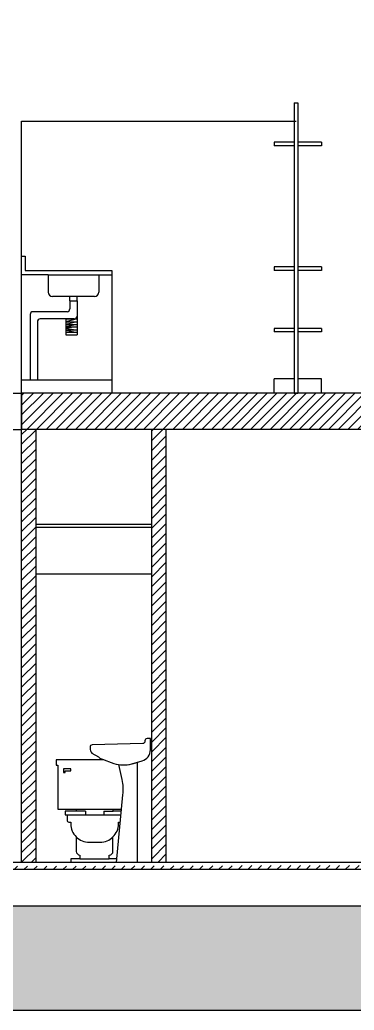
# Model space of a CAD drawing. Extents: x 106.2 to 128.7, y 217.9 to 251.9.
# Drawn here: x 117.67 to 119.98, y 239.14 to 246 of the extents above; entities that cross this region are included whole.
import ezdxf

# ---------------------------------------------------------------- set-up
doc = ezdxf.new("R2010")
doc.units = 0
doc.header["$LTSCALE"] = 0.01
doc.layers.get('0').update_dxf_attribs({"linetype": 'CONTINUOUS'})
doc.layers.add('01', color=8, linetype='CONTINUOUS')
doc.layers.add('02', color=1, linetype='CONTINUOUS')
pattern_1 = [(45, (142.476395, 232.97144), (-0.03367596, 0.03367596), [])]

# ---------------------------------------------------------------- blocks, each defined once
blk = doc.blocks.new('SAVLS524')
for p, q in [((-0.175, 0.82), (-0.175, 0.7)), ((0.175, 0.82), (0.175, 0.7)), ((0.145, 0.67), (-0.145, 0.67)), ((-0.025, 0.64), (-0.025, 0.67)), ((-0.025, 0.64), (0.025, 0.64)), ((0.025, 0.64), (0.025, 0.67))]:
    blk.add_line(p, q)
for centre, start, end in [((-0.145, 0.7), 180, 270), ((0.145, 0.7), 270, 0)]:
    blk.add_arc(centre, 0.03, start, end)
blk = doc.blocks.new('LVCHL-BA')
blk.add_lwpolyline([(0.0577, 0.7037, -0.333627), (0, 0.7805), (0, 0.858), (0.0232, 0.858, -0.414214), (0.0382, 0.843), (0.0382, 0.8383, 0.414214), (0.0532, 0.8233), (0.4032, 0.8141, -0.414214), (0.4182, 0.7991), (0.4182, 0.791, -0.187316), (0.4051, 0.7573), (0.3597, 0.7306, -0.122922), (0.3395, 0.7172), (0.2525, 0.6863, -0.15718), (0.1299, 0.6827)], format="xyb", close=True)
blk = doc.blocks.new('LVL-PIE')
blk.add_lwpolyline([(0.2176, 0.6779, -0.114992), (0.1269, 0.6827), (0.0915, 0.693), (0.0915, 0), (0.2355, 0), (0.1907, 0.4678, -0.088806), (0.1953, 0.5735)], format="xyb", close=True)
blk = doc.blocks.new('SAVLS508')
for name in ['LVCHL-BA', 'LVL-PIE']:
    blk.add_blockref(name, (0, 0))

msp = doc.modelspace()

# ---------------------------------------------------------------- hatches: boundary and pattern name
at = {"layer": '01', "ltscale": 0.3}
h = msp.add_hatch(dxfattribs=at)
h.set_pattern_fill('ANSI31', color=256, scale=0.015, style=0)
h.set_pattern_definition(pattern_1)
h.paths.add_polyline_path([(123.7029, 243.4136), (117.6779, 243.4136), (117.6779, 243.1636), (123.7029, 243.1636)])
h.paths.add_polyline_path([(123.2029, 246.6636), (117.6779, 246.6636), (117.6779, 246.4136), (123.2029, 246.4136)])
h = msp.add_hatch(dxfattribs=at)
h.set_pattern_fill('ANSI31', color=256, scale=0.015, style=0)
h.set_pattern_definition(pattern_1)
edge = h.paths.add_edge_path()
edge.add_line((123.5777, 240.1136), (114.1529, 240.1136))
edge.add_line((114.1529, 240.1136), (108.3029, 240.1136))
edge.add_line((108.3029, 239.8636), (128.4529, 239.8636))
edge.add_line((108.3029, 239.8636), (108.3029, 240.1136))
edge.add_line((128.1529, 240.1636), (123.5777, 240.1636))
edge.add_line((128.1529, 244.8636), (128.1529, 240.1636))
edge.add_line((128.4529, 239.8636), (128.4529, 244.8636))
edge.add_line((128.4529, 244.8636), (128.1529, 244.8636))
h = msp.add_hatch(dxfattribs=at)
h.set_pattern_fill('ANSI31', color=256, scale=0.015, style=0)
h.set_pattern_definition(pattern_1)
h.paths.add_polyline_path([(117.7779, 243.1636), (117.6779, 243.1636), (117.6779, 240.1636), (117.7779, 240.1636)])
h.paths.add_polyline_path([(118.6777, 243.1636), (118.5777, 243.1636), (118.5777, 240.1636), (118.6777, 240.1636)])
h = msp.add_hatch(dxfattribs=at)
h.set_pattern_fill('EARTH', color=256, scale=0.04, angle=45, style=0)
h.set_pattern_definition([(45, (142.4764, 232.97144), (3e-17, 0.3592102), [0.254, -0.254]), (45, (142.40904, 233.0388), (3e-17, 0.3592102), [0.254, -0.254]), (45, (142.3417, 233.10614), (3e-17, 0.3592102), [0.254, -0.254]), (135, (142.3417, 233.15104), (-0.3592102, 3e-17), [0.254, -0.254]), (135, (142.40904, 233.2184), (-0.3592102, 3e-17), [0.254, -0.254]), (135, (142.4764, 233.28575), (-0.3592102, 3e-17), [0.254, -0.254])])
h.paths.add_polyline_path([(128.7054, 239.8636), (128.4529, 239.8636), (108.3029, 239.8636), (106.7029, 239.8636), (106.7029, 239.7136), (106.2029, 239.7136), (106.2029, 239.1397), (128.6854, 239.1397, 0.414214), (128.7054, 239.1597)])

# ---------------------------------------------------------------- linework, layer by layer
at = {"ltscale": 0.3}
for p, q in [((123.7029, 243.4136), (117.6779, 243.4136)), ((117.6779, 243.1636), (117.6779, 243.4136)), ((123.7029, 243.1636), (117.6779, 243.1636)), ((117.6779, 240.1636), (117.6779, 243.1636)), ((117.7779, 240.1636), (117.7779, 243.1636)), ((118.5777, 240.1636), (118.5777, 243.1636)), ((118.6777, 240.1636), (118.6777, 243.1636)), ((117.7779, 242.5065), (118.5777, 242.5065)), ((117.7779, 242.4865), (118.5777, 242.4865)), ((117.7779, 242.1636), (118.5777, 242.1636)), ((123.4777, 240.1636), (114.1529, 240.1636)), ((123.5777, 240.1136), (114.1529, 240.1136)), ((108.3029, 239.8636), (128.4529, 239.8636)), ((106.2029, 239.1397), (128.6854, 239.1397))]:
    msp.add_line(p, q, dxfattribs=at)
at = {"layer": '01', "ltscale": 0.3}
for p, q in [((117.6779, 244.3636), (117.6779, 245.2995)), ((117.6779, 245.2995), (119.5772, 245.2995))]:
    msp.add_line(p, q, dxfattribs=at)
at = {"layer": '02', "ltscale": 0.3}
for p, q in [((119.5647, 245.4254), (119.5897, 245.4254)), ((119.5647, 245.4254), (119.5647, 243.4136)), ((119.5897, 245.4254), (119.5897, 243.4136)), ((119.4255, 245.1524), (119.4255, 245.1274)), ((119.5647, 245.1524), (119.4255, 245.1524)), ((119.5647, 245.1274), (119.4255, 245.1274)), ((119.7539, 245.1524), (119.5897, 245.1524)), ((119.7539, 245.1274), (119.5897, 245.1274)), ((119.7539, 245.1524), (119.7539, 245.1274)), ((117.6779, 243.4136), (117.6779, 244.3636)), ((117.6779, 244.3636), (117.7029, 244.3636)), ((117.7029, 244.3636), (117.7029, 244.2636)), ((119.5636, 244.2886), (119.4244, 244.2886)), ((119.4244, 244.2886), (119.4244, 244.2636)), ((119.7528, 244.2886), (119.5886, 244.2886)), ((119.7528, 244.2886), (119.7528, 244.2636)), ((117.8618, 244.2336), (117.6779, 244.2336)), ((117.7029, 244.2636), (118.3029, 244.2636)), ((117.8618, 244.2336), (118.2118, 244.2336)), ((118.2118, 244.2336), (118.3029, 244.2336)), ((118.3029, 244.2636), (118.3029, 243.4136)), ((119.5636, 244.2636), (119.4244, 244.2636)), ((119.7528, 244.2636), (119.5886, 244.2636)), ((118.0118, 244.0536), (118.0118, 244.0536)), ((118.0118, 244.0536), (118.0118, 243.9986)), ((118.0618, 244.0536), (118.0618, 243.9486)), ((117.7366, 243.9586), (117.7366, 243.5035)), ((117.9918, 243.9786), (117.7566, 243.9786)), ((118.0418, 243.9286), (117.8066, 243.9286)), ((117.9837, 243.9286), (117.9837, 243.8181)), ((118.0618, 243.9486), (118.0618, 243.8181)), ((117.7866, 243.9086), (117.7866, 243.5035)), ((119.5647, 243.8636), (119.4255, 243.8636)), ((119.4255, 243.8636), (119.4255, 243.8386)), ((119.7539, 243.8636), (119.5897, 243.8636)), ((119.7539, 243.8636), (119.7539, 243.8386)), ((117.9837, 243.8181), (118.0618, 243.8181)), ((119.5647, 243.8386), (119.4255, 243.8386)), ((119.7539, 243.8386), (119.5897, 243.8386)), ((118.3029, 243.5035), (117.6779, 243.5035)), ((119.4255, 243.4136), (119.4255, 243.5136)), ((119.5647, 243.5136), (119.4255, 243.5136)), ((119.7539, 243.5136), (119.5897, 243.5136)), ((119.7539, 243.4136), (119.7539, 243.5136)), ((114.1529, 243.4136), (117.6779, 243.4136)), ((117.6779, 243.4136), (117.6779, 243.1636)), ((119.5647, 243.4136), (119.4255, 243.4136)), ((119.5647, 243.4136), (119.5897, 243.4136)), ((119.7539, 243.4136), (119.5897, 243.4136)), ((114.1529, 243.1636), (117.6779, 243.1636))]:
    msp.add_line(p, q, dxfattribs=at)
at = {"layer": '02'}
for p, q in [((118.0179, 240.8113), (117.9671, 240.8113)), ((117.9671, 240.8113), (117.9671, 240.7859)), ((117.9671, 240.7859), (117.9798, 240.7859)), ((117.9798, 240.7986), (118.0179, 240.7986)), ((117.9798, 240.7859), (117.9798, 240.7986)), ((118.0179, 240.7986), (118.0179, 240.8113)), ((118.0558, 240.5319), (118.3102, 240.5319)), ((118.1195, 240.5192), (118.0558, 240.5192)), ((118.1195, 240.5192), (118.1195, 240.4938)), ((118.2465, 240.5192), (118.2465, 240.4938)), ((118.2465, 240.5192), (118.3102, 240.5192)), ((117.9924, 240.4938), (118.3653, 240.4938)), ((118.1449, 240.3033), (118.2211, 240.3033)), ((118.0814, 240.189), (118.2846, 240.189))]:
    msp.add_line(p, q, dxfattribs=at)
at = {"layer": '02', "ltscale": 0.3}
msp.add_lwpolyline([(117.9837, 243.9286), (118.0618, 243.9286), (117.9837, 243.909), (118.0618, 243.909), (117.9837, 243.8905), (118.0618, 243.8905), (117.9837, 243.8734), (118.0618, 243.8734), (117.9837, 243.8651), (118.0618, 243.8518), (117.9837, 243.8518), (118.0618, 243.8349), (117.9837, 243.8349)], dxfattribs=at)
at = {"layer": '02'}
for points in [[(118.2465, 240.8748), (118.183, 240.8748), (117.9163, 240.8748), (117.9163, 240.8367), (117.929, 240.8367), (117.929, 240.5319), (118.0558, 240.5319), (118.0558, 240.5192), (117.9798, 240.5192), (117.9798, 240.4938), (117.9925, 240.4938), (117.9925, 240.4557, 0.414214), (118.0052, 240.443), (118.0179, 240.443), (118.0179, 240.4303, 0.201513), (118.056, 240.3396), (118.056, 240.2398, 0.414214), (118.0814, 240.2144), (118.0814, 240.189), (118.0179, 240.189), (118.0179, 240.1636)], [(118.3338, 240.165), (118.3361, 240.189), (118.2846, 240.189), (118.2846, 240.2144, 0.414214), (118.31, 240.2398), (118.31, 240.3396, 0.201513), (118.3481, 240.4303), (118.3481, 240.443), (118.3604, 240.443)]]:
    msp.add_lwpolyline(points, format="xyb", dxfattribs=at)
msp.add_lwpolyline([(118.3677, 240.5192), (118.3102, 240.5192), (118.3102, 240.5319), (118.3689, 240.5319)], dxfattribs=at)
at = {"layer": '02', "ltscale": 0.3}
for centre, start, end in [((117.9918, 243.9986), 270, 0), ((117.7566, 243.9586), 90, 180), ((117.8066, 243.9086), 90, 180), ((118.0418, 243.9486), 270, 0)]:
    msp.add_arc(centre, 0.02, start, end, dxfattribs=at)
at = {"layer": '02'}
for centre, start, end in [((118.1449, 240.4303), 225.573, 270), ((118.2211, 240.4303), 270, 314.427)]:
    msp.add_arc(centre, 0.127, start, end, dxfattribs=at)

# ---------------------------------------------------------------- block references
at = {"layer": '02', "ltscale": 0.3}
msp.add_blockref('SAVLS524', (118.0368, 243.4136), dxfattribs=at)
at = {"layer": '02', "ltscale": 0.3, "xscale": -1}
msp.add_blockref('SAVLS508', (118.5692, 240.1636), dxfattribs=at)

doc.saveas('drawing.dxf')
